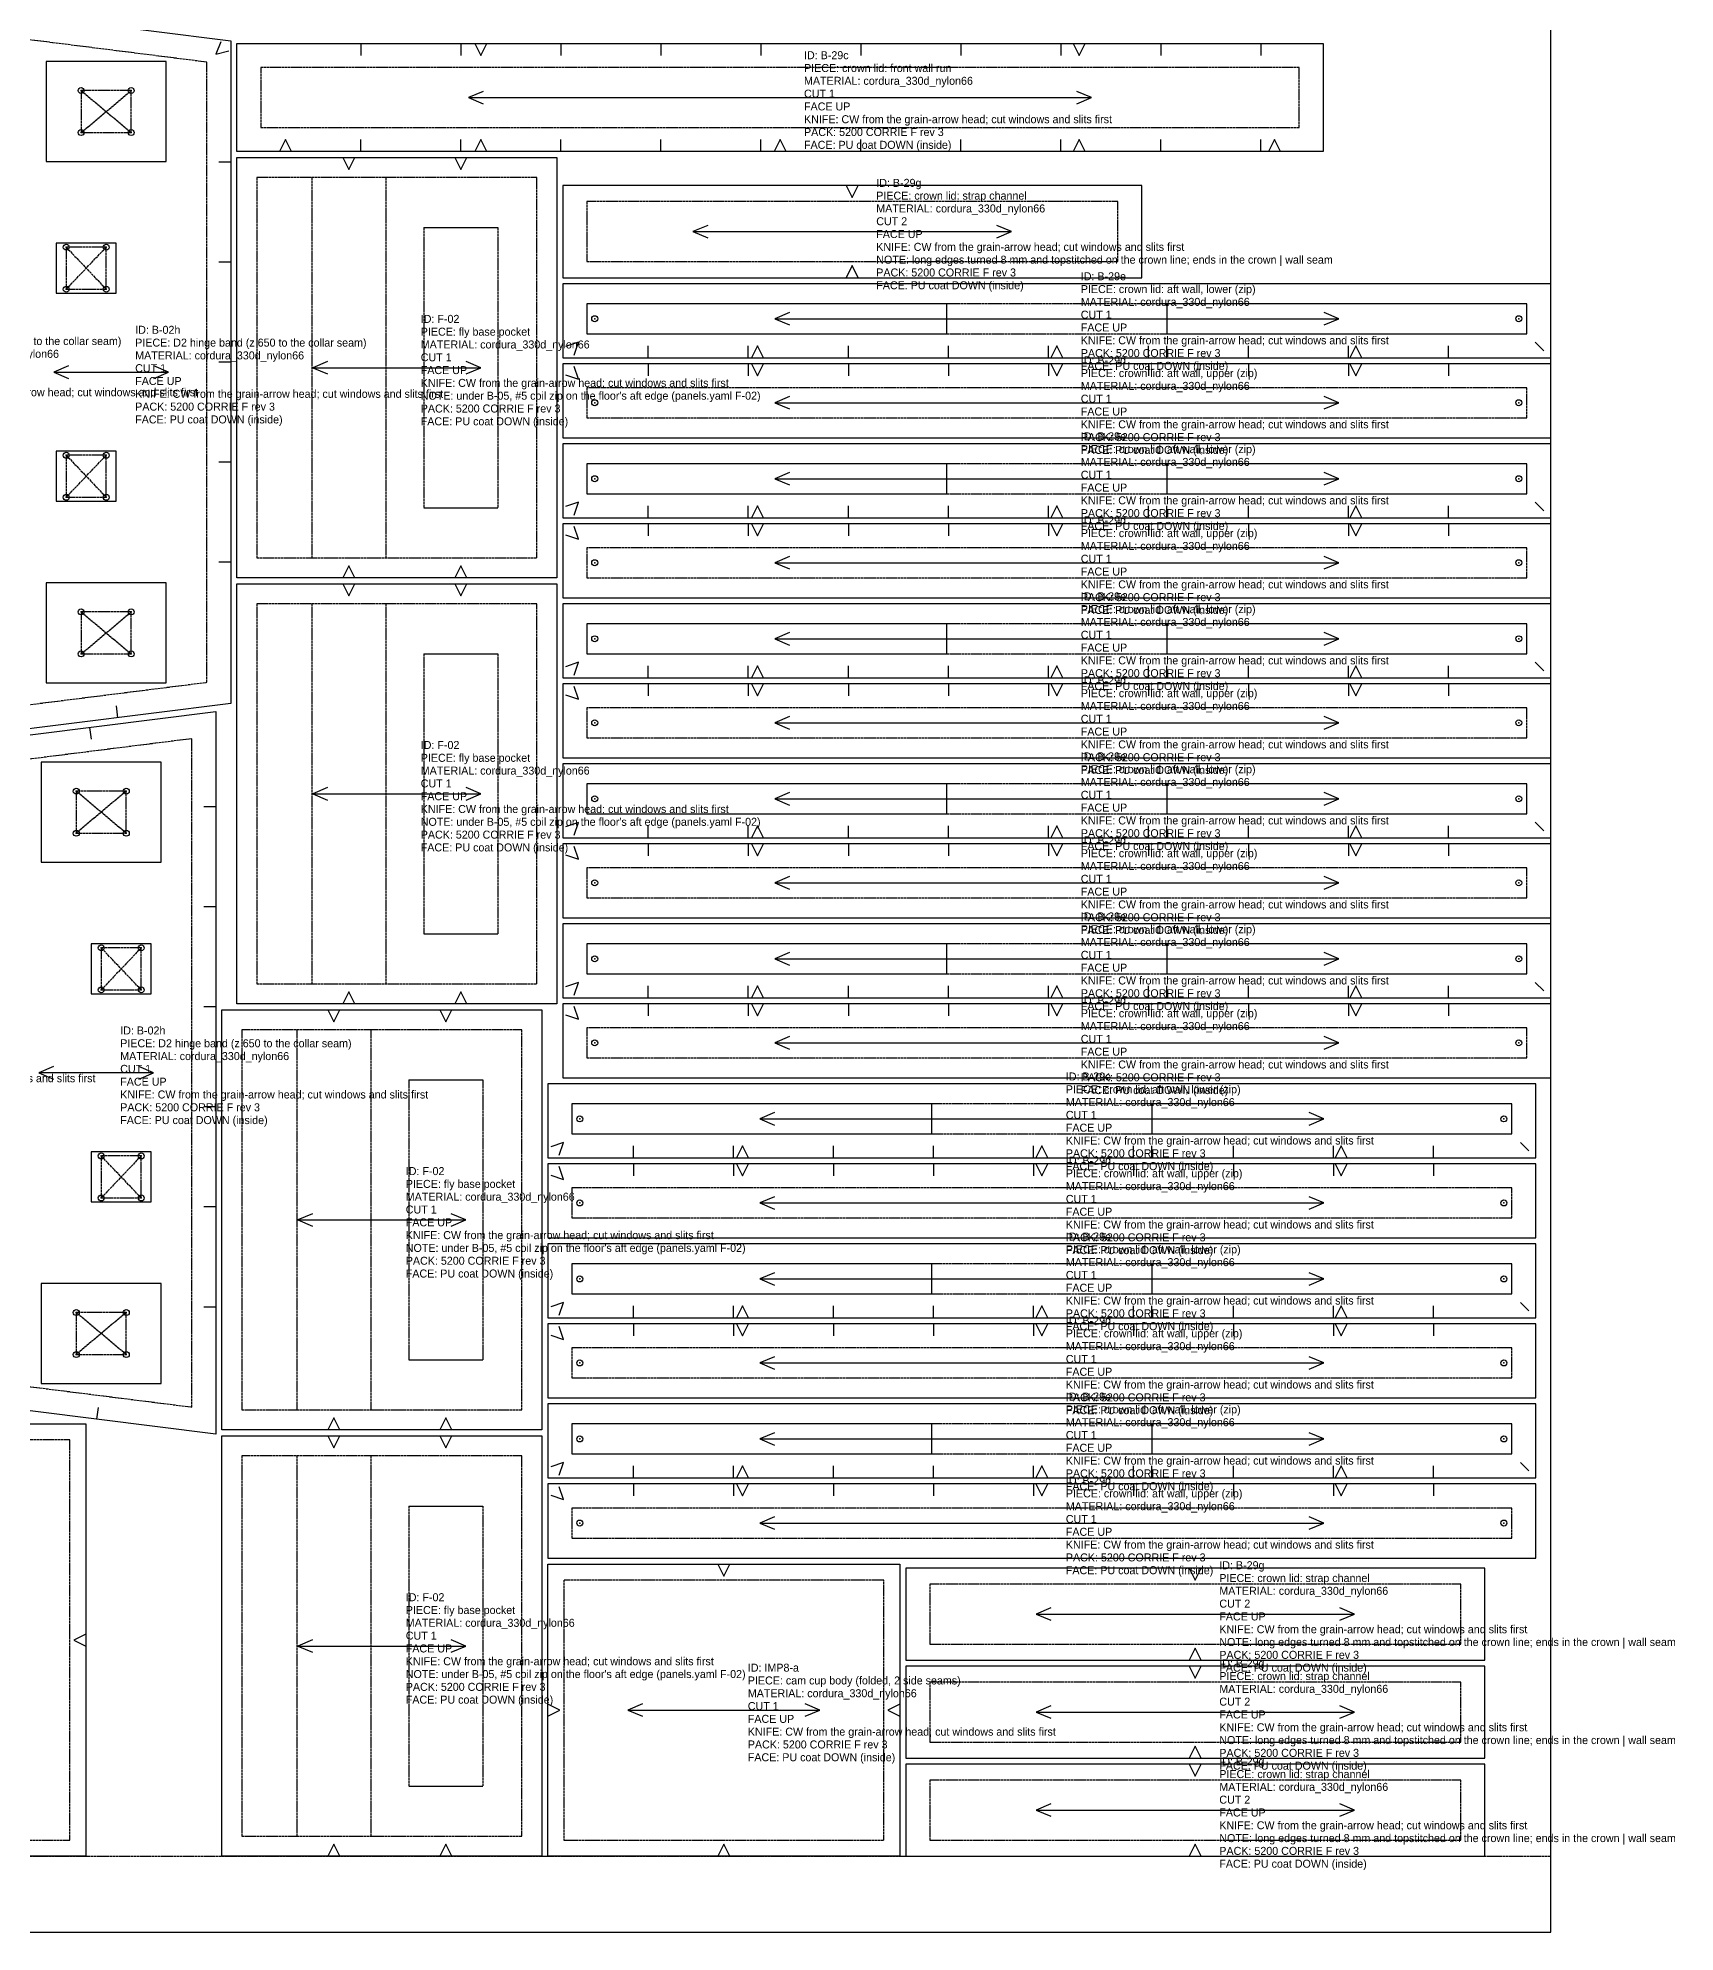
# Model space of a CAD drawing. Header units: millimetres. Extents: x 0 to 8058, y -22 to 1524.
# Drawn here: x 7240 to 8058, y 0 to 947 of the extents above; entities that cross this region are included whole.
import ezdxf

# ---------------------------------------------------------------- set-up
doc = ezdxf.new("R2010")
doc.units = ezdxf.units.MM
doc.linetypes.add('DASHED', pattern=[1.524, 1.27, -0.254])
for name, color, linetype in [('CUT', 7, 'Continuous'), ('DRILL', 4, 'Continuous'), ('GRAIN', 5, 'Continuous'), ('INTERNAL', 6, 'Continuous'), ('NOTCH', 1, 'Continuous'), ('SEW', 3, 'Continuous'), ('TEXT', 2, 'Continuous')]:
    doc.layers.add(name, color=color, linetype=linetype)

msp = doc.modelspace()

# ---------------------------------------------------------------- linework, layer by layer
at = {"layer": 'CUT'}
for points in [[(7216.73, 960.38), (7336.27, 945.33), (7336.27, 614.16), (7216.73, 599.1)], [(7339.27, 890), (7339.27, 944), (7882.5, 944), (7882.5, 890)], [(7339.27, 887), (7499.27, 887), (7499.27, 677), (7339.27, 677)], [(7791.74, 873), (7502.27, 873), (7502.27, 827), (7791.74, 827)], [(7502.27, 824), (7502.27, 787), (7996.27, 787), (7996.27, 824)], [(7502.27, 784), (7502.27, 747), (7996.27, 747), (7996.27, 784)], [(7502.27, 744), (7502.27, 707), (7996.27, 707), (7996.27, 744)], [(7502.27, 704), (7502.27, 667), (7996.27, 667), (7996.27, 704)], [(7339.27, 674), (7499.27, 674), (7499.27, 464), (7339.27, 464)], [(7502.27, 664), (7502.27, 627), (7996.27, 627), (7996.27, 664)], [(7502.27, 624), (7502.27, 587), (7996.27, 587), (7996.27, 624)], [(7328.79, 248.86), (7209.25, 263.92), (7209.25, 595.09), (7328.79, 610.14)], [(7502.27, 584), (7502.27, 547), (7996.27, 547), (7996.27, 584)], [(7502.27, 544), (7502.27, 507), (7996.27, 507), (7996.27, 544)], [(7502.27, 504), (7502.27, 467), (7996.27, 467), (7996.27, 504)], [(7502.27, 464), (7502.27, 427), (7996.27, 427), (7996.27, 464)], [(7331.79, 461), (7491.79, 461), (7491.79, 251), (7331.79, 251)], [(7494.79, 424), (7494.79, 387), (7988.79, 387), (7988.79, 424)], [(7494.79, 384), (7494.79, 347), (7988.79, 347), (7988.79, 384)], [(7494.79, 344), (7494.79, 307), (7988.79, 307), (7988.79, 344)], [(7494.79, 304), (7494.79, 267), (7988.79, 267), (7988.79, 304)], [(7494.79, 264), (7494.79, 227), (7988.79, 227), (7988.79, 264)], [(6797.79, 254), (7263.79, 254), (7263.79, 38), (6797.79, 38)], [(7331.79, 248), (7491.79, 248), (7491.79, 38), (7331.79, 38)], [(7494.79, 224), (7494.79, 187), (7988.79, 187), (7988.79, 224)], [(7494.79, 184), (7670.79, 184), (7670.79, 38), (7494.79, 38)], [(7963.25, 182), (7673.79, 182), (7673.79, 136), (7963.25, 136)], [(7963.25, 133), (7673.79, 133), (7673.79, 87), (7963.25, 87)], [(7963.25, 84), (7673.79, 84), (7673.79, 38), (7963.25, 38)]]:
    msp.add_lwpolyline(points, close=True, dxfattribs=at)
at = {"layer": 'DRILL'}
for centre in [(7261.49, 920.54), (7286.49, 920.54), (7261.49, 899.54), (7286.49, 899.54), (7254.02, 842.24), (7274.02, 842.24), (7254.02, 821.24), (7274.02, 821.24), (7518.27, 806.5), (7980.27, 806.5), (7518.27, 764.5), (7980.27, 764.5), (7254.02, 738.24), (7274.02, 738.24), (7518.27, 726.5), (7980.27, 726.5), (7254.02, 717.24), (7274.02, 717.24), (7518.27, 684.5), (7980.27, 684.5), (7261.49, 659.94), (7286.49, 659.94), (7518.27, 646.5), (7980.27, 646.5), (7261.49, 638.94), (7286.49, 638.94), (7518.27, 604.5), (7980.27, 604.5), (7259.03, 570.3), (7284.03, 570.3), (7518.27, 566.5), (7980.27, 566.5), (7259.03, 549.3), (7284.03, 549.3), (7518.27, 524.5), (7980.27, 524.5), (7271.5, 492), (7291.5, 492), (7518.27, 486.5), (7980.27, 486.5), (7271.5, 471), (7291.5, 471), (7518.27, 444.5), (7980.27, 444.5), (7510.79, 406.5), (7972.79, 406.5), (7271.5, 388), (7291.5, 388), (7271.5, 367), (7291.5, 367), (7510.79, 364.5), (7972.79, 364.5), (7510.79, 326.5), (7972.79, 326.5), (7259.03, 309.7), (7284.03, 309.7), (7259.03, 288.7), (7284.03, 288.7), (7510.79, 284.5), (7972.79, 284.5), (7510.79, 246.5), (7972.79, 246.5), (7510.79, 204.5), (7972.79, 204.5)]:
    msp.add_circle(centre, 1.5, dxfattribs=at)
for p in [(7261.49, 920.54), (7286.49, 920.54), (7261.49, 899.54), (7286.49, 899.54), (7254.02, 842.24), (7274.02, 842.24), (7254.02, 821.24), (7274.02, 821.24), (7518.27, 806.5), (7980.27, 806.5), (7518.27, 764.5), (7980.27, 764.5), (7254.02, 738.24), (7274.02, 738.24), (7518.27, 726.5), (7980.27, 726.5), (7254.02, 717.24), (7274.02, 717.24), (7518.27, 684.5), (7980.27, 684.5), (7261.49, 659.94), (7286.49, 659.94), (7518.27, 646.5), (7980.27, 646.5), (7261.49, 638.94), (7286.49, 638.94), (7518.27, 604.5), (7980.27, 604.5), (7259.03, 570.3), (7284.03, 570.3), (7518.27, 566.5), (7980.27, 566.5), (7259.03, 549.3), (7284.03, 549.3), (7518.27, 524.5), (7980.27, 524.5), (7271.5, 492), (7291.5, 492), (7518.27, 486.5), (7980.27, 486.5), (7271.5, 471), (7291.5, 471), (7518.27, 444.5), (7980.27, 444.5), (7510.79, 406.5), (7972.79, 406.5), (7271.5, 388), (7291.5, 388), (7271.5, 367), (7291.5, 367), (7510.79, 364.5), (7972.79, 364.5), (7510.79, 326.5), (7972.79, 326.5), (7259.03, 309.7), (7284.03, 309.7), (7259.03, 288.7), (7284.03, 288.7), (7510.79, 284.5), (7972.79, 284.5), (7510.79, 246.5), (7972.79, 246.5), (7510.79, 204.5), (7972.79, 204.5)]:
    msp.add_point(p, dxfattribs=at)
at = {"layer": 'GRAIN'}
for points in [[(7462.49, 920.12), (7455.12, 917), (7462.49, 913.88)], [(7759.29, 913.88), (7766.66, 917), (7759.29, 920.12)], [(7455.12, 917), (7766.66, 917)], [(7574.74, 853.12), (7567.37, 850), (7574.74, 846.88)], [(7719.28, 846.88), (7726.65, 850), (7719.28, 853.12)], [(7567.37, 850), (7726.65, 850)], [(7615.64, 809.62), (7608.27, 806.5), (7615.64, 803.38)], [(7608.27, 806.5), (7890.27, 806.5)], [(7882.91, 803.38), (7890.27, 806.5), (7882.91, 809.62)], [(7255.21, 782.86), (7247.84, 779.74), (7255.21, 776.63)], [(7247.84, 779.74), (7305.17, 779.74)], [(7297.8, 776.63), (7305.17, 779.74), (7297.8, 782.86)], [(7384.64, 785.12), (7377.27, 782), (7384.64, 778.88)], [(7377.27, 782), (7461.27, 782)], [(7453.91, 778.88), (7461.27, 782), (7453.91, 785.12)], [(7615.64, 767.62), (7608.27, 764.5), (7615.64, 761.38)], [(7882.91, 761.38), (7890.27, 764.5), (7882.91, 767.62)], [(7608.27, 764.5), (7890.27, 764.5)], [(7615.64, 729.62), (7608.27, 726.5), (7615.64, 723.38)], [(7882.91, 723.38), (7890.27, 726.5), (7882.91, 729.62)], [(7608.27, 726.5), (7890.27, 726.5)], [(7615.64, 687.62), (7608.27, 684.5), (7615.64, 681.38)], [(7608.27, 684.5), (7890.27, 684.5)], [(7882.91, 681.38), (7890.27, 684.5), (7882.91, 687.62)], [(7615.64, 649.62), (7608.27, 646.5), (7615.64, 643.38)], [(7608.27, 646.5), (7890.27, 646.5)], [(7882.91, 643.38), (7890.27, 646.5), (7882.91, 649.62)], [(7615.64, 607.62), (7608.27, 604.5), (7615.64, 601.38)], [(7882.91, 601.38), (7890.27, 604.5), (7882.91, 607.62)], [(7608.27, 604.5), (7890.27, 604.5)], [(7384.64, 572.12), (7377.27, 569), (7384.64, 565.88)], [(7377.27, 569), (7461.27, 569)], [(7453.91, 565.88), (7461.27, 569), (7453.91, 572.12)], [(7615.64, 569.62), (7608.27, 566.5), (7615.64, 563.38)], [(7882.91, 563.38), (7890.27, 566.5), (7882.91, 569.62)], [(7608.27, 566.5), (7890.27, 566.5)], [(7615.64, 527.62), (7608.27, 524.5), (7615.64, 521.38)], [(7608.27, 524.5), (7890.27, 524.5)], [(7882.91, 521.38), (7890.27, 524.5), (7882.91, 527.62)], [(7615.64, 489.62), (7608.27, 486.5), (7615.64, 483.38)], [(7608.27, 486.5), (7890.27, 486.5)], [(7882.91, 483.38), (7890.27, 486.5), (7882.91, 489.62)], [(7615.64, 447.62), (7608.27, 444.5), (7615.64, 441.38)], [(7882.91, 441.38), (7890.27, 444.5), (7882.91, 447.62)], [(7608.27, 444.5), (7890.27, 444.5)], [(7247.72, 432.62), (7240.36, 429.5), (7247.72, 426.39)], [(7297.68, 429.5), (7240.36, 429.5)], [(7290.31, 426.39), (7297.68, 429.5), (7290.31, 432.62)], [(7608.16, 409.62), (7600.79, 406.5), (7608.16, 403.38)], [(7875.42, 403.38), (7882.79, 406.5), (7875.42, 409.62)], [(7600.79, 406.5), (7882.79, 406.5)], [(7608.16, 367.62), (7600.79, 364.5), (7608.16, 361.38)], [(7600.79, 364.5), (7882.79, 364.5)], [(7875.42, 361.38), (7882.79, 364.5), (7875.42, 367.62)], [(7377.16, 359.12), (7369.79, 356), (7377.16, 352.88)], [(7369.79, 356), (7453.79, 356)], [(7446.42, 352.88), (7453.79, 356), (7446.42, 359.12)], [(7608.16, 329.62), (7600.79, 326.5), (7608.16, 323.38)], [(7600.79, 326.5), (7882.79, 326.5)], [(7875.42, 323.38), (7882.79, 326.5), (7875.42, 329.62)], [(7608.16, 287.62), (7600.79, 284.5), (7608.16, 281.38)], [(7600.79, 284.5), (7882.79, 284.5)], [(7875.42, 281.38), (7882.79, 284.5), (7875.42, 287.62)], [(7608.16, 249.62), (7600.79, 246.5), (7608.16, 243.38)], [(7600.79, 246.5), (7882.79, 246.5)], [(7875.42, 243.38), (7882.79, 246.5), (7875.42, 249.62)], [(7608.16, 207.62), (7600.79, 204.5), (7608.16, 201.38)], [(7600.79, 204.5), (7882.79, 204.5)], [(7875.42, 201.38), (7882.79, 204.5), (7875.42, 207.62)], [(7746.25, 162.12), (7738.88, 159), (7746.25, 155.88)], [(7890.79, 155.88), (7898.16, 159), (7890.79, 162.12)], [(7738.88, 159), (7898.16, 159)], [(7377.16, 146.12), (7369.79, 143), (7377.16, 139.88)], [(7369.79, 143), (7453.79, 143)], [(7446.42, 139.88), (7453.79, 143), (7446.42, 146.12)], [(7542.16, 114.12), (7534.79, 111), (7542.16, 107.88)], [(7623.42, 107.88), (7630.79, 111), (7623.42, 114.12)], [(7534.79, 111), (7630.79, 111)], [(7746.25, 113.12), (7738.88, 110), (7746.25, 106.88)], [(7738.88, 110), (7898.16, 110)], [(7890.79, 106.88), (7898.16, 110), (7890.79, 113.12)], [(7746.25, 64.12), (7738.88, 61), (7746.25, 57.88)], [(7738.88, 61), (7898.16, 61)], [(7890.79, 57.88), (7898.16, 61), (7890.79, 64.12)]]:
    msp.add_lwpolyline(points, dxfattribs=at)
at = {"layer": 'INTERNAL', "linetype": 'CONTINUOUS'}
for points in [[(7243.99, 935.04), (7243.99, 885.04), (7303.99, 885.04), (7303.99, 935.04)], [(7249.02, 844.24), (7249.02, 819.24), (7279.02, 819.24), (7279.02, 844.24)], [(7514.27, 799), (7694.27, 799), (7694.27, 814), (7514.27, 814)], [(7804.27, 799), (7984.27, 799), (7984.27, 814), (7804.27, 814)], [(7249.02, 740.24), (7249.02, 715.24), (7279.02, 715.24), (7279.02, 740.24)], [(7514.27, 719), (7694.27, 719), (7694.27, 734), (7514.27, 734)], [(7804.27, 719), (7984.27, 719), (7984.27, 734), (7804.27, 734)], [(7243.99, 674.44), (7243.99, 624.44), (7303.99, 624.44), (7303.99, 674.44)], [(7514.27, 639), (7694.27, 639), (7694.27, 654), (7514.27, 654)], [(7804.27, 639), (7984.27, 639), (7984.27, 654), (7804.27, 654)], [(7301.53, 534.8), (7301.53, 584.8), (7241.53, 584.8), (7241.53, 534.8)], [(7514.27, 559), (7694.27, 559), (7694.27, 574), (7514.27, 574)], [(7804.27, 559), (7984.27, 559), (7984.27, 574), (7804.27, 574)], [(7296.5, 469), (7296.5, 494), (7266.5, 494), (7266.5, 469)], [(7514.27, 479), (7694.27, 479), (7694.27, 494), (7514.27, 494)], [(7804.27, 479), (7984.27, 479), (7984.27, 494), (7804.27, 494)], [(7506.79, 399), (7686.79, 399), (7686.79, 414), (7506.79, 414)], [(7796.79, 399), (7976.79, 399), (7976.79, 414), (7796.79, 414)], [(7296.5, 365), (7296.5, 390), (7266.5, 390), (7266.5, 365)], [(7506.79, 319), (7686.79, 319), (7686.79, 334), (7506.79, 334)], [(7796.79, 319), (7976.79, 319), (7976.79, 334), (7796.79, 334)], [(7301.53, 274.2), (7301.53, 324.2), (7241.53, 324.2), (7241.53, 274.2)], [(7506.79, 239), (7686.79, 239), (7686.79, 254), (7506.79, 254)], [(7796.79, 239), (7976.79, 239), (7976.79, 254), (7796.79, 254)]]:
    msp.add_lwpolyline(points, close=True, dxfattribs=at)
for points in [[(7432.77, 852), (7469.77, 852)], [(7432.77, 712), (7469.77, 712)], [(7432.77, 639), (7469.77, 639)], [(7432.77, 499), (7469.77, 499)], [(7425.29, 426), (7462.29, 426)], [(7425.29, 286), (7462.29, 286)], [(7425.29, 213), (7462.29, 213)], [(7425.29, 73), (7462.29, 73)]]:
    msp.add_lwpolyline(points, dxfattribs=at)
at = {"layer": 'NOTCH'}
for points in [[(7331.29, 944.93), (7328.77, 938.71), (7335.26, 940.43)], [(7401.27, 944), (7401.27, 938)], [(7451.27, 944), (7451.27, 938)], [(7458.3, 944), (7461.3, 938), (7464.3, 944)], [(7501.27, 944), (7501.27, 938)], [(7551.27, 944), (7551.27, 938)], [(7601.27, 944), (7601.27, 938)], [(7651.27, 944), (7651.27, 938)], [(7701.27, 944), (7701.27, 938)], [(7751.27, 944), (7751.27, 938)], [(7757.47, 944), (7760.47, 938), (7763.47, 944)], [(7801.27, 944), (7801.27, 938)], [(7851.27, 944), (7851.27, 938)], [(7366.58, 890), (7363.58, 896), (7360.58, 890)], [(7401.27, 890), (7401.27, 896)], [(7451.27, 890), (7451.27, 896)], [(7464.31, 890), (7461.31, 896), (7458.31, 890)], [(7501.27, 890), (7501.27, 896)], [(7551.27, 890), (7551.27, 896)], [(7601.27, 890), (7601.27, 896)], [(7613.89, 890), (7610.89, 896), (7607.89, 890)], [(7651.27, 890), (7651.27, 896)], [(7701.27, 890), (7701.27, 896)], [(7751.27, 890), (7751.27, 896)], [(7763.47, 890), (7760.47, 896), (7757.47, 890)], [(7801.27, 890), (7801.27, 896)], [(7851.27, 890), (7851.27, 896)], [(7861.19, 890), (7858.19, 896), (7855.19, 890)], [(7336.27, 884.74), (7330.27, 884.74)], [(7392.27, 887), (7395.27, 881), (7398.27, 887)], [(7448.27, 887), (7451.27, 881), (7454.27, 887)], [(7644.01, 873), (7647.01, 867), (7650.01, 873)], [(7336.27, 834.74), (7330.27, 834.74)], [(7650.01, 827), (7647.01, 833), (7644.01, 827)], [(7508, 788.34), (7510.07, 794.72), (7503.72, 792.55)], [(7545.05, 787), (7545.05, 793)], [(7595.05, 787), (7595.05, 793)], [(7602.69, 787), (7599.69, 793), (7596.69, 787)], [(7645.05, 787), (7645.05, 793)], [(7695.05, 787), (7695.05, 793)], [(7745.05, 787), (7745.05, 793)], [(7752.27, 787), (7749.27, 793), (7746.27, 787)], [(7795.05, 787), (7795.05, 793)], [(7804.27, 787), (7804.27, 793)], [(7845.05, 787), (7845.05, 793)], [(7895.05, 787), (7895.05, 793)], [(7901.86, 787), (7898.86, 793), (7895.86, 787)], [(7945.05, 787), (7945.05, 793)], [(7992.76, 790.51), (7988.52, 794.76)], [(7336.27, 784.74), (7330.27, 784.74)], [(7503.72, 778.45), (7510.07, 776.28), (7508, 782.66)], [(7545.05, 784), (7545.05, 778)], [(7595.05, 784), (7595.05, 778)], [(7596.69, 784), (7599.69, 778), (7602.69, 784)], [(7645.05, 784), (7645.05, 778)], [(7695.05, 784), (7695.05, 778)], [(7745.05, 784), (7745.05, 778)], [(7746.28, 784), (7749.28, 778), (7752.28, 784)], [(7795.05, 784), (7795.05, 778)], [(7845.05, 784), (7845.05, 778)], [(7895.05, 784), (7895.05, 778)], [(7895.86, 784), (7898.86, 778), (7901.86, 784)], [(7945.05, 784), (7945.05, 778)], [(7336.27, 734.74), (7330.27, 734.74)], [(7508, 708.34), (7510.07, 714.72), (7503.72, 712.55)], [(7545.05, 707), (7545.05, 713)], [(7595.05, 707), (7595.05, 713)], [(7602.69, 707), (7599.69, 713), (7596.69, 707)], [(7645.05, 707), (7645.05, 713)], [(7695.05, 707), (7695.05, 713)], [(7745.05, 707), (7745.05, 713)], [(7752.27, 707), (7749.27, 713), (7746.27, 707)], [(7795.05, 707), (7795.05, 713)], [(7804.27, 707), (7804.27, 713)], [(7845.05, 707), (7845.05, 713)], [(7895.05, 707), (7895.05, 713)], [(7901.86, 707), (7898.86, 713), (7895.86, 707)], [(7945.05, 707), (7945.05, 713)], [(7992.76, 710.51), (7988.52, 714.76)], [(7503.72, 698.45), (7510.07, 696.28), (7508, 702.66)], [(7545.05, 704), (7545.05, 698)], [(7595.05, 704), (7595.05, 698)], [(7596.69, 704), (7599.69, 698), (7602.69, 704)], [(7645.05, 704), (7645.05, 698)], [(7695.05, 704), (7695.05, 698)], [(7745.05, 704), (7745.05, 698)], [(7746.28, 704), (7749.28, 698), (7752.28, 704)], [(7795.05, 704), (7795.05, 698)], [(7845.05, 704), (7845.05, 698)], [(7895.05, 704), (7895.05, 698)], [(7895.86, 704), (7898.86, 698), (7901.86, 704)], [(7945.05, 704), (7945.05, 698)], [(7336.27, 684.74), (7330.27, 684.74)], [(7398.27, 677), (7395.27, 683), (7392.27, 677)], [(7454.27, 677), (7451.27, 683), (7448.27, 677)], [(7392.27, 674), (7395.27, 668), (7398.27, 674)], [(7448.27, 674), (7451.27, 668), (7454.27, 674)], [(7508, 628.34), (7510.07, 634.72), (7503.72, 632.55)], [(7992.76, 630.51), (7988.52, 634.76)], [(7545.05, 627), (7545.05, 633)], [(7595.05, 627), (7595.05, 633)], [(7602.69, 627), (7599.69, 633), (7596.69, 627)], [(7645.05, 627), (7645.05, 633)], [(7695.05, 627), (7695.05, 633)], [(7745.05, 627), (7745.05, 633)], [(7752.27, 627), (7749.27, 633), (7746.27, 627)], [(7795.05, 627), (7795.05, 633)], [(7804.27, 627), (7804.27, 633)], [(7845.05, 627), (7845.05, 633)], [(7895.05, 627), (7895.05, 633)], [(7901.86, 627), (7898.86, 633), (7895.86, 627)], [(7945.05, 627), (7945.05, 633)], [(7503.72, 618.45), (7510.07, 616.28), (7508, 622.66)], [(7545.05, 624), (7545.05, 618)], [(7595.05, 624), (7595.05, 618)], [(7596.69, 624), (7599.69, 618), (7602.69, 624)], [(7645.05, 624), (7645.05, 618)], [(7695.05, 624), (7695.05, 618)], [(7745.05, 624), (7745.05, 618)], [(7746.28, 624), (7749.28, 618), (7752.28, 624)], [(7795.05, 624), (7795.05, 618)], [(7845.05, 624), (7845.05, 618)], [(7895.05, 624), (7895.05, 618)], [(7895.86, 624), (7898.86, 618), (7901.86, 624)], [(7945.05, 624), (7945.05, 618)], [(7279.84, 607.05), (7279.09, 613)], [(7265.68, 602.19), (7266.43, 596.24)], [(7328.79, 562.47), (7322.79, 562.47)], [(7508, 548.34), (7510.07, 554.72), (7503.72, 552.55)], [(7545.05, 547), (7545.05, 553)], [(7595.05, 547), (7595.05, 553)], [(7602.69, 547), (7599.69, 553), (7596.69, 547)], [(7645.05, 547), (7645.05, 553)], [(7695.05, 547), (7695.05, 553)], [(7745.05, 547), (7745.05, 553)], [(7752.27, 547), (7749.27, 553), (7746.27, 547)], [(7795.05, 547), (7795.05, 553)], [(7804.27, 547), (7804.27, 553)], [(7845.05, 547), (7845.05, 553)], [(7895.05, 547), (7895.05, 553)], [(7901.86, 547), (7898.86, 553), (7895.86, 547)], [(7945.05, 547), (7945.05, 553)], [(7992.76, 550.51), (7988.52, 554.76)], [(7503.72, 538.45), (7510.07, 536.28), (7508, 542.66)], [(7545.05, 544), (7545.05, 538)], [(7595.05, 544), (7595.05, 538)], [(7596.69, 544), (7599.69, 538), (7602.69, 544)], [(7645.05, 544), (7645.05, 538)], [(7695.05, 544), (7695.05, 538)], [(7745.05, 544), (7745.05, 538)], [(7746.28, 544), (7749.28, 538), (7752.28, 544)], [(7795.05, 544), (7795.05, 538)], [(7845.05, 544), (7845.05, 538)], [(7895.05, 544), (7895.05, 538)], [(7895.86, 544), (7898.86, 538), (7901.86, 544)], [(7945.05, 544), (7945.05, 538)], [(7328.79, 512.47), (7322.79, 512.47)], [(7508, 468.34), (7510.07, 474.72), (7503.72, 472.55)], [(7992.76, 470.51), (7988.52, 474.76)], [(7398.27, 464), (7395.27, 470), (7392.27, 464)], [(7454.27, 464), (7451.27, 470), (7448.27, 464)], [(7545.05, 467), (7545.05, 473)], [(7545.05, 464), (7545.05, 458)], [(7595.05, 467), (7595.05, 473)], [(7595.05, 464), (7595.05, 458)], [(7602.69, 467), (7599.69, 473), (7596.69, 467)], [(7596.69, 464), (7599.69, 458), (7602.69, 464)], [(7645.05, 467), (7645.05, 473)], [(7645.05, 464), (7645.05, 458)], [(7695.05, 467), (7695.05, 473)], [(7695.05, 464), (7695.05, 458)], [(7745.05, 467), (7745.05, 473)], [(7745.05, 464), (7745.05, 458)], [(7752.27, 467), (7749.27, 473), (7746.27, 467)], [(7746.28, 464), (7749.28, 458), (7752.28, 464)], [(7795.05, 467), (7795.05, 473)], [(7795.05, 464), (7795.05, 458)], [(7804.27, 467), (7804.27, 473)], [(7845.05, 467), (7845.05, 473)], [(7845.05, 464), (7845.05, 458)], [(7895.05, 467), (7895.05, 473)], [(7895.05, 464), (7895.05, 458)], [(7901.86, 467), (7898.86, 473), (7895.86, 467)], [(7895.86, 464), (7898.86, 458), (7901.86, 464)], [(7945.05, 467), (7945.05, 473)], [(7945.05, 464), (7945.05, 458)], [(7328.79, 462.47), (7322.79, 462.47)], [(7384.79, 461), (7387.79, 455), (7390.79, 461)], [(7440.79, 461), (7443.79, 455), (7446.79, 461)], [(7503.72, 458.45), (7510.07, 456.28), (7508, 462.66)], [(7328.79, 412.47), (7322.79, 412.47)], [(7500.51, 388.34), (7502.58, 394.72), (7496.23, 392.55)], [(7537.56, 387), (7537.56, 393)], [(7587.56, 387), (7587.56, 393)], [(7595.21, 387), (7592.21, 393), (7589.21, 387)], [(7637.56, 387), (7637.56, 393)], [(7687.56, 387), (7687.56, 393)], [(7737.56, 387), (7737.56, 393)], [(7744.79, 387), (7741.79, 393), (7738.79, 387)], [(7787.56, 387), (7787.56, 393)], [(7796.79, 387), (7796.79, 393)], [(7837.56, 387), (7837.56, 393)], [(7887.56, 387), (7887.56, 393)], [(7894.37, 387), (7891.37, 393), (7888.37, 387)], [(7937.56, 387), (7937.56, 393)], [(7985.27, 390.51), (7981.03, 394.76)], [(7496.23, 378.45), (7502.58, 376.28), (7500.51, 382.66)], [(7537.56, 384), (7537.56, 378)], [(7587.56, 384), (7587.56, 378)], [(7589.2, 384), (7592.2, 378), (7595.2, 384)], [(7637.56, 384), (7637.56, 378)], [(7687.56, 384), (7687.56, 378)], [(7737.56, 384), (7737.56, 378)], [(7738.79, 384), (7741.79, 378), (7744.79, 384)], [(7787.56, 384), (7787.56, 378)], [(7837.56, 384), (7837.56, 378)], [(7887.56, 384), (7887.56, 378)], [(7888.37, 384), (7891.37, 378), (7894.37, 384)], [(7937.56, 384), (7937.56, 378)], [(7328.79, 362.47), (7322.79, 362.47)], [(7328.79, 312.47), (7322.79, 312.47)], [(7500.51, 308.34), (7502.58, 314.72), (7496.23, 312.55)], [(7537.56, 307), (7537.56, 313)], [(7587.56, 307), (7587.56, 313)], [(7595.21, 307), (7592.21, 313), (7589.21, 307)], [(7637.56, 307), (7637.56, 313)], [(7687.56, 307), (7687.56, 313)], [(7737.56, 307), (7737.56, 313)], [(7744.79, 307), (7741.79, 313), (7738.79, 307)], [(7787.56, 307), (7787.56, 313)], [(7796.79, 307), (7796.79, 313)], [(7837.56, 307), (7837.56, 313)], [(7887.56, 307), (7887.56, 313)], [(7894.37, 307), (7891.37, 313), (7888.37, 307)], [(7937.56, 307), (7937.56, 313)], [(7985.27, 310.51), (7981.03, 314.76)], [(7537.56, 304), (7537.56, 298)], [(7587.56, 304), (7587.56, 298)], [(7589.2, 304), (7592.2, 298), (7595.2, 304)], [(7637.56, 304), (7637.56, 298)], [(7687.56, 304), (7687.56, 298)], [(7737.56, 304), (7737.56, 298)], [(7738.79, 304), (7741.79, 298), (7744.79, 304)], [(7787.56, 304), (7787.56, 298)], [(7837.56, 304), (7837.56, 298)], [(7887.56, 304), (7887.56, 298)], [(7888.37, 304), (7891.37, 298), (7894.37, 304)], [(7937.56, 304), (7937.56, 298)], [(7496.23, 298.45), (7502.58, 296.28), (7500.51, 302.66)], [(7269.36, 256.35), (7270.11, 262.3)], [(7390.79, 251), (7387.79, 257), (7384.79, 251)], [(7446.79, 251), (7443.79, 257), (7440.79, 251)], [(7384.79, 248), (7387.79, 242), (7390.79, 248)], [(7440.79, 248), (7443.79, 242), (7446.79, 248)], [(7500.51, 228.34), (7502.58, 234.72), (7496.23, 232.55)], [(7537.56, 227), (7537.56, 233)], [(7587.56, 227), (7587.56, 233)], [(7595.21, 227), (7592.21, 233), (7589.21, 227)], [(7637.56, 227), (7637.56, 233)], [(7687.56, 227), (7687.56, 233)], [(7737.56, 227), (7737.56, 233)], [(7744.79, 227), (7741.79, 233), (7738.79, 227)], [(7787.56, 227), (7787.56, 233)], [(7796.79, 227), (7796.79, 233)], [(7837.56, 227), (7837.56, 233)], [(7887.56, 227), (7887.56, 233)], [(7894.37, 227), (7891.37, 233), (7888.37, 227)], [(7937.56, 227), (7937.56, 233)], [(7985.27, 230.51), (7981.03, 234.76)], [(7496.23, 218.45), (7502.58, 216.28), (7500.51, 222.66)], [(7537.56, 224), (7537.56, 218)], [(7587.56, 224), (7587.56, 218)], [(7589.2, 224), (7592.2, 218), (7595.2, 224)], [(7637.56, 224), (7637.56, 218)], [(7687.56, 224), (7687.56, 218)], [(7737.56, 224), (7737.56, 218)], [(7738.79, 224), (7741.79, 218), (7744.79, 224)], [(7787.56, 224), (7787.56, 218)], [(7837.56, 224), (7837.56, 218)], [(7887.56, 224), (7887.56, 218)], [(7888.37, 224), (7891.37, 218), (7894.37, 224)], [(7937.56, 224), (7937.56, 218)], [(7579.79, 184), (7582.79, 178), (7585.79, 184)], [(7815.52, 182), (7818.52, 176), (7821.52, 182)], [(7263.79, 149), (7257.79, 146), (7263.79, 143)], [(7821.52, 136), (7818.52, 142), (7815.52, 136)], [(7815.52, 133), (7818.52, 127), (7821.52, 133)], [(7494.79, 108), (7500.79, 111), (7494.79, 114)], [(7670.79, 114), (7664.79, 111), (7670.79, 108)], [(7821.52, 87), (7818.52, 93), (7815.52, 87)], [(7815.52, 84), (7818.52, 78), (7821.52, 84)], [(7390.79, 38), (7387.79, 44), (7384.79, 38)], [(7446.79, 38), (7443.79, 44), (7440.79, 38)], [(7585.79, 38), (7582.79, 44), (7579.79, 38)], [(7821.52, 38), (7818.52, 44), (7815.52, 38)]]:
    msp.add_lwpolyline(points, dxfattribs=at)
at = {"layer": 'SEW', "linetype": 'DASHED'}
for points in [[(7228.73, 946.78), (7228.73, 612.71), (7324.27, 624.74), (7324.27, 934.74)], [(7351.27, 902), (7870.5, 902), (7870.5, 932), (7351.27, 932)], [(7261.49, 920.54), (7261.49, 899.54), (7286.49, 899.54), (7286.49, 920.54)], [(7349.27, 877), (7349.27, 687), (7489.27, 687), (7489.27, 877)], [(7514.27, 865), (7514.27, 835), (7779.74, 835), (7779.74, 865)], [(7254.02, 842.24), (7254.02, 821.24), (7274.02, 821.24), (7274.02, 842.24)], [(7514.27, 799), (7984.27, 799), (7984.27, 814), (7514.27, 814)], [(7514.27, 757), (7984.27, 757), (7984.27, 772), (7514.27, 772)], [(7254.02, 738.24), (7254.02, 717.24), (7274.02, 717.24), (7274.02, 738.24)], [(7514.27, 719), (7984.27, 719), (7984.27, 734), (7514.27, 734)], [(7514.27, 677), (7984.27, 677), (7984.27, 692), (7514.27, 692)], [(7349.27, 664), (7349.27, 474), (7489.27, 474), (7489.27, 664)], [(7261.49, 659.94), (7261.49, 638.94), (7286.49, 638.94), (7286.49, 659.94)], [(7514.27, 639), (7984.27, 639), (7984.27, 654), (7514.27, 654)], [(7514.27, 597), (7984.27, 597), (7984.27, 612), (7514.27, 612)], [(7316.79, 262.47), (7316.79, 596.54), (7221.25, 584.5), (7221.25, 274.5)], [(7284.03, 549.3), (7284.03, 570.3), (7259.03, 570.3), (7259.03, 549.3)], [(7514.27, 559), (7984.27, 559), (7984.27, 574), (7514.27, 574)], [(7514.27, 517), (7984.27, 517), (7984.27, 532), (7514.27, 532)], [(7514.27, 479), (7984.27, 479), (7984.27, 494), (7514.27, 494)], [(7291.5, 471), (7291.5, 492), (7271.5, 492), (7271.5, 471)], [(7341.79, 451), (7341.79, 261), (7481.79, 261), (7481.79, 451)], [(7514.27, 437), (7984.27, 437), (7984.27, 452), (7514.27, 452)], [(7506.79, 399), (7976.79, 399), (7976.79, 414), (7506.79, 414)], [(7291.5, 367), (7291.5, 388), (7271.5, 388), (7271.5, 367)], [(7506.79, 357), (7976.79, 357), (7976.79, 372), (7506.79, 372)], [(7506.79, 319), (7976.79, 319), (7976.79, 334), (7506.79, 334)], [(7284.03, 288.7), (7284.03, 309.7), (7259.03, 309.7), (7259.03, 288.7)], [(7506.79, 277), (7976.79, 277), (7976.79, 292), (7506.79, 292)], [(7506.79, 239), (7976.79, 239), (7976.79, 254), (7506.79, 254)], [(6805.79, 246), (6805.79, 46), (7255.79, 46), (7255.79, 246)], [(7341.79, 238), (7341.79, 48), (7481.79, 48), (7481.79, 238)], [(7506.79, 197), (7976.79, 197), (7976.79, 212), (7506.79, 212)], [(7502.79, 176), (7502.79, 46), (7662.79, 46), (7662.79, 176)], [(7685.79, 174), (7685.79, 144), (7951.25, 144), (7951.25, 174)], [(7685.79, 125), (7685.79, 95), (7951.25, 95), (7951.25, 125)], [(7685.79, 76), (7685.79, 46), (7951.25, 46), (7951.25, 76)]]:
    msp.add_lwpolyline(points, close=True, dxfattribs=at)
for points in [[(7261.49, 920.54), (7286.49, 899.54)], [(7261.49, 899.54), (7286.49, 920.54)], [(7376.77, 877), (7376.77, 687)], [(7413.77, 877), (7413.77, 687)], [(7432.77, 852), (7432.77, 712)], [(7469.77, 852), (7469.77, 712)], [(7254.02, 842.24), (7274.02, 821.24)], [(7254.02, 821.24), (7274.02, 842.24)], [(7254.02, 738.24), (7274.02, 717.24)], [(7254.02, 717.24), (7274.02, 738.24)], [(7376.77, 664), (7376.77, 474)], [(7413.77, 664), (7413.77, 474)], [(7261.49, 659.94), (7286.49, 638.94)], [(7261.49, 638.94), (7286.49, 659.94)], [(7432.77, 639), (7432.77, 499)], [(7469.77, 639), (7469.77, 499)], [(7284.03, 549.3), (7259.03, 570.3)], [(7284.03, 570.3), (7259.03, 549.3)], [(7291.5, 471), (7271.5, 492)], [(7291.5, 492), (7271.5, 471)], [(7369.29, 451), (7369.29, 261)], [(7406.29, 451), (7406.29, 261)], [(7425.29, 426), (7425.29, 286)], [(7462.29, 426), (7462.29, 286)], [(7291.5, 367), (7271.5, 388)], [(7291.5, 388), (7271.5, 367)], [(7284.03, 288.7), (7259.03, 309.7)], [(7284.03, 309.7), (7259.03, 288.7)], [(7369.29, 238), (7369.29, 48)], [(7406.29, 238), (7406.29, 48)], [(7425.29, 213), (7425.29, 73)], [(7462.29, 213), (7462.29, 73)]]:
    msp.add_lwpolyline(points, dxfattribs=at)
at = {"layer": 'TEXT', "linetype": 'DASHED'}
msp.add_line((0, 38), (7996.27, 38), dxfattribs=at)
at = {"layer": 'TEXT'}
msp.add_lwpolyline([(0, 0), (7996.27, 0), (7996.27, 1524), (0, 1524)], close=True, dxfattribs=at)

# ---------------------------------------------------------------- texts
for s, p in [('ID: B-29c', (7622.89, 936.2)), ('PIECE: crown lid: front wall run', (7622.89, 929.8)), ('CUT 1', (7622.89, 917)), ('MATERIAL: cordura_330d_nylon66', (7622.89, 923.4)), ('FACE UP', (7622.89, 910.6)), ('KNIFE: CW from the grain-arrow head; cut windows and slits first', (7622.89, 904.2)), ('PACK: 5200 CORRIE F rev 3', (7622.89, 897.8)), ('FACE: PU coat DOWN (inside)', (7622.89, 891.4)), ('ID: B-29g', (7659.01, 872.4)), ('PIECE: crown lid: strap channel', (7659.01, 866)), ('MATERIAL: cordura_330d_nylon66', (7659.01, 859.6)), ('CUT 2', (7659.01, 853.2)), ('FACE UP', (7659.01, 846.8)), ('KNIFE: CW from the grain-arrow head; cut windows and slits first', (7659.01, 840.4)), ('NOTE: long edges turned 8 mm and topstitched on the crown line; ends in the crown | wall seam', (7659.01, 834)), ('PACK: 5200 CORRIE F rev 3', (7659.01, 827.6)), ('FACE: PU coat DOWN (inside)', (7659.01, 821.2)), ('ID: B-29e', (7761.27, 825.7)), ('PIECE: crown lid: aft wall, lower (zip)', (7761.27, 819.3)), ('MATERIAL: cordura_330d_nylon66', (7761.27, 812.9)), ('ID: F-02', (7431.27, 804.4)), ('CUT 1', (7761.27, 806.5)), ('PIECE: D2 hinge band (z 650 to the collar seam)', (7165.96, 793.33)), ('PIECE: D2 hinge band (z 650 to the collar seam)', (7288.5, 792.54)), ('ID: B-02h', (7288.5, 798.94)), ('PIECE: fly base pocket', (7431.27, 798)), ('MATERIAL: cordura_330d_nylon66', (7431.27, 791.6)), ('FACE UP', (7761.27, 800.1)), ('KNIFE: CW from the grain-arrow head; cut windows and slits first', (7761.27, 793.7)), ('MATERIAL: cordura_330d_nylon66', (7165.96, 786.93)), ('MATERIAL: cordura_330d_nylon66', (7288.5, 786.14)), ('CUT 1', (7431.27, 785.2)), ('PACK: 5200 CORRIE F rev 3', (7761.27, 787.3)), ('ID: B-29d', (7761.27, 783.7)), ('CUT 1', (7288.5, 779.74)), ('FACE UP', (7288.5, 773.34)), ('FACE UP', (7431.27, 778.8)), ('KNIFE: CW from the grain-arrow head; cut windows and slits first', (7431.27, 772.4)), ('FACE: PU coat DOWN (inside)', (7761.27, 780.9)), ('PIECE: crown lid: aft wall, upper (zip)', (7761.27, 777.3)), ('KNIFE: CW from the grain-arrow head; cut windows and slits first', (7165.96, 767.73)), ('KNIFE: CW from the grain-arrow head; cut windows and slits first', (7288.5, 766.94)), ("NOTE: under B-05, #5 coil zip on the floor's aft edge (panels.yaml F-02)", (7431.27, 766)), ('CUT 1', (7761.27, 764.5)), ('MATERIAL: cordura_330d_nylon66', (7761.27, 770.9)), ('PACK: 5200 CORRIE F rev 3', (7288.5, 760.54)), ('FACE: PU coat DOWN (inside)', (7288.5, 754.14)), ('PACK: 5200 CORRIE F rev 3', (7431.27, 759.6)), ('FACE UP', (7761.27, 758.1)), ('FACE: PU coat DOWN (inside)', (7431.27, 753.2)), ('KNIFE: CW from the grain-arrow head; cut windows and slits first', (7761.27, 751.7)), ('PACK: 5200 CORRIE F rev 3', (7761.27, 745.3)), ('ID: B-29e', (7761.27, 745.7)), ('PIECE: crown lid: aft wall, lower (zip)', (7761.27, 739.3)), ('FACE: PU coat DOWN (inside)', (7761.27, 738.9)), ('CUT 1', (7761.27, 726.5)), ('MATERIAL: cordura_330d_nylon66', (7761.27, 732.9)), ('FACE UP', (7761.27, 720.1)), ('KNIFE: CW from the grain-arrow head; cut windows and slits first', (7761.27, 713.7)), ('PACK: 5200 CORRIE F rev 3', (7761.27, 707.3)), ('FACE: PU coat DOWN (inside)', (7761.27, 700.9)), ('PIECE: crown lid: aft wall, upper (zip)', (7761.27, 697.3)), ('ID: B-29d', (7761.27, 703.7)), ('MATERIAL: cordura_330d_nylon66', (7761.27, 690.9)), ('CUT 1', (7761.27, 684.5)), ('FACE UP', (7761.27, 678.1)), ('KNIFE: CW from the grain-arrow head; cut windows and slits first', (7761.27, 671.7)), ('PACK: 5200 CORRIE F rev 3', (7761.27, 665.3)), ('PIECE: crown lid: aft wall, lower (zip)', (7761.27, 659.3)), ('FACE: PU coat DOWN (inside)', (7761.27, 658.9)), ('ID: B-29e', (7761.27, 665.7)), ('MATERIAL: cordura_330d_nylon66', (7761.27, 652.9)), ('CUT 1', (7761.27, 646.5)), ('FACE UP', (7761.27, 640.1)), ('KNIFE: CW from the grain-arrow head; cut windows and slits first', (7761.27, 633.7)), ('PACK: 5200 CORRIE F rev 3', (7761.27, 627.3)), ('FACE: PU coat DOWN (inside)', (7761.27, 620.9)), ('ID: B-29d', (7761.27, 623.7)), ('PIECE: crown lid: aft wall, upper (zip)', (7761.27, 617.3)), ('CUT 1', (7761.27, 604.5)), ('MATERIAL: cordura_330d_nylon66', (7761.27, 610.9)), ('FACE UP', (7761.27, 598.1)), ('PIECE: fly base pocket', (7431.27, 585)), ('ID: F-02', (7431.27, 591.4)), ('KNIFE: CW from the grain-arrow head; cut windows and slits first', (7761.27, 591.7)), ('PACK: 5200 CORRIE F rev 3', (7761.27, 585.3)), ('ID: B-29e', (7761.27, 585.7)), ('MATERIAL: cordura_330d_nylon66', (7431.27, 578.6)), ('PIECE: crown lid: aft wall, lower (zip)', (7761.27, 579.3)), ('FACE: PU coat DOWN (inside)', (7761.27, 578.9)), ('CUT 1', (7431.27, 572.2)), ('FACE UP', (7431.27, 565.8)), ('CUT 1', (7761.27, 566.5)), ('MATERIAL: cordura_330d_nylon66', (7761.27, 572.9)), ('KNIFE: CW from the grain-arrow head; cut windows and slits first', (7431.27, 559.4)), ('FACE UP', (7761.27, 560.1)), ("NOTE: under B-05, #5 coil zip on the floor's aft edge (panels.yaml F-02)", (7431.27, 553)), ('PACK: 5200 CORRIE F rev 3', (7431.27, 546.6)), ('KNIFE: CW from the grain-arrow head; cut windows and slits first', (7761.27, 553.7)), ('PACK: 5200 CORRIE F rev 3', (7761.27, 547.3)), ('FACE: PU coat DOWN (inside)', (7431.27, 540.2)), ('FACE: PU coat DOWN (inside)', (7761.27, 540.9)), ('PIECE: crown lid: aft wall, upper (zip)', (7761.27, 537.3)), ('ID: B-29d', (7761.27, 543.7)), ('MATERIAL: cordura_330d_nylon66', (7761.27, 530.9)), ('CUT 1', (7761.27, 524.5)), ('FACE UP', (7761.27, 518.1)), ('KNIFE: CW from the grain-arrow head; cut windows and slits first', (7761.27, 511.7)), ('PACK: 5200 CORRIE F rev 3', (7761.27, 505.3)), ('PIECE: crown lid: aft wall, lower (zip)', (7761.27, 499.3)), ('FACE: PU coat DOWN (inside)', (7761.27, 498.9)), ('ID: B-29e', (7761.27, 505.7)), ('MATERIAL: cordura_330d_nylon66', (7761.27, 492.9)), ('CUT 1', (7761.27, 486.5)), ('FACE UP', (7761.27, 480.1)), ('KNIFE: CW from the grain-arrow head; cut windows and slits first', (7761.27, 473.7)), ('PACK: 5200 CORRIE F rev 3', (7761.27, 467.3)), ('FACE: PU coat DOWN (inside)', (7761.27, 460.9)), ('ID: B-29d', (7761.27, 463.7)), ('PIECE: crown lid: aft wall, upper (zip)', (7761.27, 457.3)), ('MATERIAL: cordura_330d_nylon66', (7761.27, 450.9)), ('PIECE: D2 hinge band (z 650 to the collar seam)', (7281.02, 442.3)), ('ID: B-02h', (7281.02, 448.7)), ('CUT 1', (7761.27, 444.5)), ('MATERIAL: cordura_330d_nylon66', (7281.02, 435.9)), ('FACE UP', (7761.27, 438.1)), ('KNIFE: CW from the grain-arrow head; cut windows and slits first', (7761.27, 431.7)), ('KNIFE: CW from the grain-arrow head; cut windows and slits first', (7114.64, 424.84)), ('CUT 1', (7281.02, 429.5)), ('FACE UP', (7281.02, 423.1)), ('ID: B-29e', (7753.79, 425.7)), ('PACK: 5200 CORRIE F rev 3', (7761.27, 425.3)), ('KNIFE: CW from the grain-arrow head; cut windows and slits first', (7281.02, 416.7)), ('PIECE: crown lid: aft wall, lower (zip)', (7753.79, 419.3)), ('MATERIAL: cordura_330d_nylon66', (7753.79, 412.9)), ('FACE: PU coat DOWN (inside)', (7761.27, 418.9)), ('PACK: 5200 CORRIE F rev 3', (7281.02, 410.3)), ('FACE: PU coat DOWN (inside)', (7281.02, 403.9)), ('CUT 1', (7753.79, 406.5)), ('FACE UP', (7753.79, 400.1)), ('KNIFE: CW from the grain-arrow head; cut windows and slits first', (7753.79, 393.7)), ('PACK: 5200 CORRIE F rev 3', (7753.79, 387.3)), ('ID: F-02', (7423.79, 378.4)), ('FACE: PU coat DOWN (inside)', (7753.79, 380.9)), ('PIECE: crown lid: aft wall, upper (zip)', (7753.79, 377.3)), ('ID: B-29d', (7753.79, 383.7)), ('PIECE: fly base pocket', (7423.79, 372)), ('MATERIAL: cordura_330d_nylon66', (7423.79, 365.6)), ('MATERIAL: cordura_330d_nylon66', (7753.79, 370.9)), ('CUT 1', (7423.79, 359.2)), ('CUT 1', (7753.79, 364.5)), ('FACE UP', (7753.79, 358.1)), ('FACE UP', (7423.79, 352.8)), ('KNIFE: CW from the grain-arrow head; cut windows and slits first', (7423.79, 346.4)), ('KNIFE: CW from the grain-arrow head; cut windows and slits first', (7753.79, 351.7)), ("NOTE: under B-05, #5 coil zip on the floor's aft edge (panels.yaml F-02)", (7423.79, 340)), ('PACK: 5200 CORRIE F rev 3', (7753.79, 345.3)), ('PIECE: crown lid: aft wall, lower (zip)', (7753.79, 339.3)), ('FACE: PU coat DOWN (inside)', (7753.79, 338.9)), ('ID: B-29e', (7753.79, 345.7)), ('PACK: 5200 CORRIE F rev 3', (7423.79, 333.6)), ('FACE: PU coat DOWN (inside)', (7423.79, 327.2)), ('MATERIAL: cordura_330d_nylon66', (7753.79, 332.9)), ('CUT 1', (7753.79, 326.5)), ('FACE UP', (7753.79, 320.1)), ('KNIFE: CW from the grain-arrow head; cut windows and slits first', (7753.79, 313.7)), ('PACK: 5200 CORRIE F rev 3', (7753.79, 307.3)), ('FACE: PU coat DOWN (inside)', (7753.79, 300.9)), ('ID: B-29d', (7753.79, 303.7)), ('PIECE: crown lid: aft wall, upper (zip)', (7753.79, 297.3)), ('MATERIAL: cordura_330d_nylon66', (7753.79, 290.9)), ('CUT 1', (7753.79, 284.5)), ('FACE UP', (7753.79, 278.1)), ('KNIFE: CW from the grain-arrow head; cut windows and slits first', (7753.79, 271.7)), ('PACK: 5200 CORRIE F rev 3', (7753.79, 265.3)), ('ID: B-29e', (7753.79, 265.7)), ('PIECE: crown lid: aft wall, lower (zip)', (7753.79, 259.3)), ('FACE: PU coat DOWN (inside)', (7753.79, 258.9)), ('MATERIAL: cordura_330d_nylon66', (7753.79, 252.9)), ('CUT 1', (7753.79, 246.5)), ('FACE UP', (7753.79, 240.1)), ('KNIFE: CW from the grain-arrow head; cut windows and slits first', (7753.79, 233.7)), ('PACK: 5200 CORRIE F rev 3', (7753.79, 227.3)), ('ID: B-29d', (7753.79, 223.7)), ('FACE: PU coat DOWN (inside)', (7753.79, 220.9)), ('PIECE: crown lid: aft wall, upper (zip)', (7753.79, 217.3)), ('CUT 1', (7753.79, 204.5)), ('MATERIAL: cordura_330d_nylon66', (7753.79, 210.9)), ('FACE UP', (7753.79, 198.1)), ('KNIFE: CW from the grain-arrow head; cut windows and slits first', (7753.79, 191.7)), ('PACK: 5200 CORRIE F rev 3', (7753.79, 185.3)), ('FACE: PU coat DOWN (inside)', (7753.79, 178.9)), ('ID: B-29g', (7830.52, 181.4)), ('PIECE: crown lid: strap channel', (7830.52, 175)), ('MATERIAL: cordura_330d_nylon66', (7830.52, 168.6)), ('PIECE: fly base pocket', (7423.79, 159)), ('ID: F-02', (7423.79, 165.4)), ('CUT 2', (7830.52, 162.2)), ('MATERIAL: cordura_330d_nylon66', (7423.79, 152.6)), ('FACE UP', (7830.52, 155.8)), ('KNIFE: CW from the grain-arrow head; cut windows and slits first', (7830.52, 149.4)), ('CUT 1', (7423.79, 146.2)), ('FACE UP', (7423.79, 139.8)), ('NOTE: long edges turned 8 mm and topstitched on the crown line; ends in the crown | wall seam', (7830.52, 143)), ('KNIFE: CW from the grain-arrow head; cut windows and slits first', (7423.79, 133.4)), ('ID: IMP8-a', (7594.79, 130.2)), ('PACK: 5200 CORRIE F rev 3', (7830.52, 136.6)), ('FACE: PU coat DOWN (inside)', (7830.52, 130.2)), ('ID: B-29g', (7830.52, 132.4)), ("NOTE: under B-05, #5 coil zip on the floor's aft edge (panels.yaml F-02)", (7423.79, 127)), ('PACK: 5200 CORRIE F rev 3', (7423.79, 120.6)), ('PIECE: cam cup body (folded, 2 side seams)', (7594.79, 123.8)), ('PIECE: crown lid: strap channel', (7830.52, 126)), ('MATERIAL: cordura_330d_nylon66', (7830.52, 119.6)), ('FACE: PU coat DOWN (inside)', (7423.79, 114.2)), ('CUT 1', (7594.79, 111)), ('MATERIAL: cordura_330d_nylon66', (7594.79, 117.4)), ('CUT 2', (7830.52, 113.2)), ('FACE UP', (7594.79, 104.6)), ('FACE UP', (7830.52, 106.8)), ('KNIFE: CW from the grain-arrow head; cut windows and slits first', (7830.52, 100.4)), ('KNIFE: CW from the grain-arrow head; cut windows and slits first', (7594.79, 98.2)), ('PACK: 5200 CORRIE F rev 3', (7594.79, 91.8)), ('NOTE: long edges turned 8 mm and topstitched on the crown line; ends in the crown | wall seam', (7830.52, 94)), ('FACE: PU coat DOWN (inside)', (7594.79, 85.4)), ('PACK: 5200 CORRIE F rev 3', (7830.52, 87.6)), ('FACE: PU coat DOWN (inside)', (7830.52, 81.2)), ('ID: B-29g', (7830.52, 83.4)), ('PIECE: crown lid: strap channel', (7830.52, 77)), ('CUT 2', (7830.52, 64.2)), ('MATERIAL: cordura_330d_nylon66', (7830.52, 70.6)), ('FACE UP', (7830.52, 57.8)), ('KNIFE: CW from the grain-arrow head; cut windows and slits first', (7830.52, 51.4)), ('NOTE: long edges turned 8 mm and topstitched on the crown line; ends in the crown | wall seam', (7830.52, 45)), ('PACK: 5200 CORRIE F rev 3', (7830.52, 38.6)), ('FACE: PU coat DOWN (inside)', (7830.52, 32.2))]:
    msp.add_text(s, height=4, dxfattribs=at).set_placement(p)

doc.saveas('drawing.dxf')
